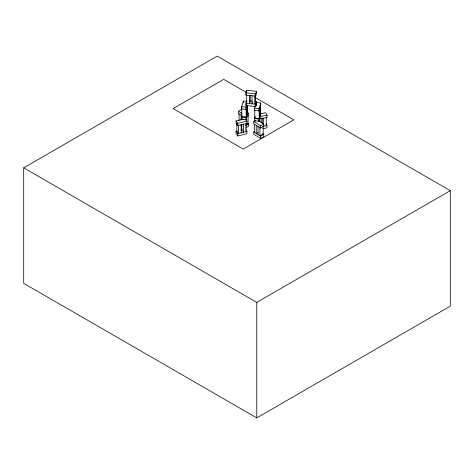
<?xml version="1.0" encoding="UTF-8"?>
<svg xmlns="http://www.w3.org/2000/svg" width="474" height="474" viewBox="0 0 474 474"><rect width="100%" height="100%" fill="white"/><g stroke="black" fill="none" stroke-linecap="round" stroke-linejoin="round"><path stroke-width="0.71" d="M247.315 105.169L246.006 109.399L241.61 108.949L241.61 106.668L243.358 101.027L247.019 101.406M245.893 92.839L246.681 90.297L256.446 91.31L256.446 93.585L255.664 96.127L245.893 95.114L245.893 92.839L255.664 93.846L256.446 91.31M241.61 108.949L242.048 107.539M245.893 95.114L246.284 93.846M246.006 119.786L246.006 117.505L247.754 111.864L247.754 114.145L246.006 119.786L241.61 119.33L242.048 115.638L238.44 113.612L238.44 111.331L241.527 109.47M255.053 101.549L256.446 101.691L256.446 103.972L255.664 106.508L245.893 105.501L245.893 103.219L246.681 100.684M241.61 119.33L242.048 117.919M245.893 105.501L246.284 104.233M246.006 109.399L246.006 107.124L246.664 105.009M252.446 102.585L252.055 103.853L252.055 95.748M255.587 93.497L254.799 96.032L254.799 104.138L255.587 101.596L255.587 95.707M255.664 106.508L255.664 104.227L256.446 101.691M254.627 108.179L256.375 102.538L260.771 102.988L260.771 105.269L259.023 110.91L254.627 110.454L254.627 108.179L259.023 108.629L260.771 102.988M255.901 106.348L256.227 105.293M259.023 121.291L259.023 119.015L260.771 113.375L260.771 115.65L259.023 121.291L254.627 120.84L254.627 118.559L255.279 116.444M246.841 114.554L248.696 113.434L247.499 112.776M246.841 116.835L248.696 115.715L248.696 113.434M245.615 124.976L248.092 123.483L248.092 116.118M245.603 125.681L248.696 123.821L247.499 123.157M245.603 127.962L248.696 126.096L248.696 123.821M23.7 167.843L217.246 56.104L450.3 190.655L450.3 306.157L256.754 417.896L23.7 283.345L23.7 167.843L256.754 302.4L450.3 190.655M258.259 120.562L263.799 123.987L263.799 126.268L260.534 128.027L253.762 123.833L253.762 121.557L255.942 120.384M253.762 121.557L260.534 125.746L263.799 123.987M262.566 133.609L263.799 134.373L263.799 136.648L260.534 138.408L253.762 134.219L253.762 131.938L254.852 131.351M257.874 132.59L256.238 133.472L256.238 125.367M253.762 131.938L260.534 136.133L263.799 134.373M245.585 119.264L246.913 121.036L246.913 123.317L237.8 125.586L236.034 123.222L236.034 120.941L243.743 119.021M236.034 120.941L237.8 123.311L246.913 121.036M245.585 129.645L246.913 131.422L246.913 133.698L237.8 135.973L236.034 133.603L236.034 131.322L237.433 130.972M240.94 130.101L242.338 129.752M236.034 131.322L237.8 133.692L246.913 131.422M260.564 113.724L265.636 112.753L267.046 115.2L267.046 117.481L259.782 118.873M259.799 116.592L267.046 115.2M262.697 126.416L267.046 125.586L267.046 127.862L262.697 128.697M249.472 100.968L252.263 101.258M245.893 103.219L255.664 104.227M241.61 106.668L246.006 107.124M258.206 108.676L259.675 108.824L259.675 116.93M241.61 117.048L246.006 117.505M254.627 118.559L259.023 119.015M238.44 111.331L242.018 113.316M240.828 125.314L242.018 125.977M246.047 92.229L223.74 79.342L173.093 108.582L243.215 149.067L293.862 119.827L254.976 97.377M265.985 123.75L267.046 125.586M266.252 117.635L266.252 125.734M263.603 118.139L263.603 126.244M263.206 126.635L263.206 134L259.936 135.76L259.936 127.654M262.193 117.902L262.193 123.797M261.109 118.624L261.109 122.304M260.623 105.743L260.623 113.849M260.534 125.746L260.534 128.027M260.534 136.133L260.534 138.408M260.131 107.331L260.131 115.437M259.183 110.412L259.183 118.518L254.787 118.062L254.787 109.956M259.023 108.629L259.023 110.91M258.034 126.475L258.034 134.58M256.754 302.4L256.754 417.896M256.375 102.538L256.375 104.813M255.664 93.846L255.664 96.127M254.337 124.188L254.337 132.293M250.248 95.156L250.248 101.051L249.466 103.587L249.466 95.487M247.606 105.708L247.606 112.338M247.114 105.82L247.114 113.926M246.681 90.297L246.681 91.441M246.717 95.203L246.717 103.302M246.658 107.32L246.658 115.419M246.166 108.902L246.166 117.007L241.77 116.557L241.77 108.451M246.142 123.507L246.142 131.612M243.583 124.147L243.583 132.252L241.811 129.882L241.811 124.727M243.358 101.027L243.358 102.74M241.171 124.751L241.171 132.856M241.082 115.081L241.082 120.236M239.068 113.961L239.068 120.592M238.606 125.391L238.606 133.496L236.834 131.126L236.834 123.761M237.8 123.311L237.8 125.586M237.8 133.692L237.8 135.973"/></g></svg>
